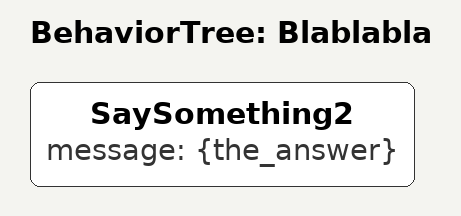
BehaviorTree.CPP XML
<root>

    <BehaviorTree ID="Blablabla">
        <SaySomething2    message="{the_answer}" />
    </BehaviorTree>

</root>
